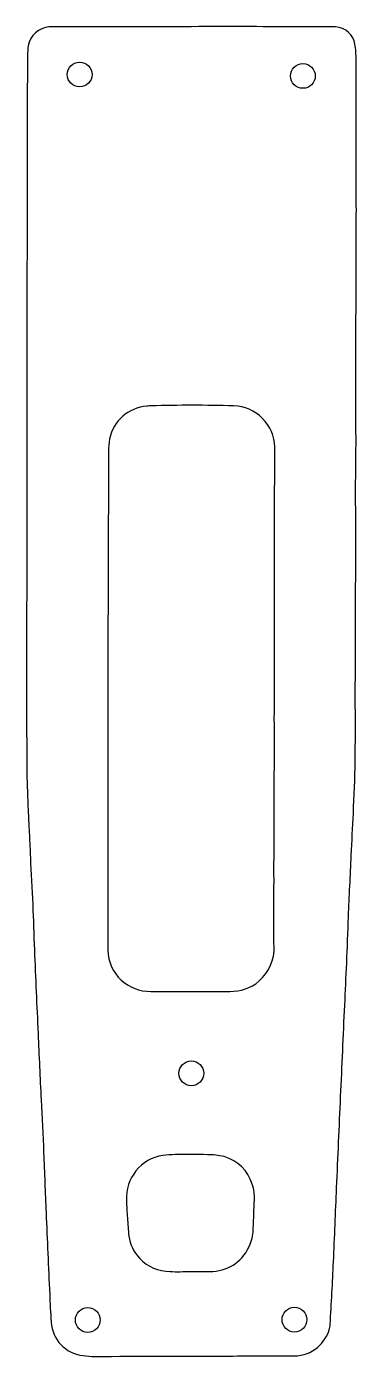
# Model space of a CAD drawing. Header units: millimetres. Extents: x 81 to 121, y 71 to 232.
import ezdxf

# ---------------------------------------------------------------- set-up
doc = ezdxf.new("R2010")
doc.units = ezdxf.units.MM

msp = doc.modelspace()

# ---------------------------------------------------------------- linework, layer by layer
at = {"color": 7, "linetype": 'Continuous', "lineweight": 25}
for p, q in [((121.06, 152.8), (121.1, 152.8)), ((91.12, 150.62), (91.14, 150.62)), ((101.11, 81.31), (101.11, 81.33))]:
    msp.add_line(p, q, dxfattribs=at)
for centre in [(87.72, 226.37), (114.72, 226.2), (101.22, 105.34), (88.7, 75.45), (113.7, 75.49)]:
    msp.add_circle(centre, 1.5, dxfattribs=at)
for points, knots in [([(121.02, 230.05), (120.84, 231.15), (119.88, 232.07), (118.67, 232.13), (118.39, 232.15), (118.11, 232.16), (117.83, 232.16), (115.18, 232.16), (112.53, 232.17), (109.88, 232.17), (107.87, 232.17), (105.87, 232.18), (103.87, 232.18), (101.53, 232.17), (99.19, 232.16), (96.84, 232.16), (92.78, 232.16), (88.72, 232.16), (84.66, 232.16), (84.43, 232.16), (84.21, 232.16), (83.98, 232.13), (82.88, 232.02), (81.65, 231.13), (81.49, 229.84)], [20, 20, 20, 20, 21, 21, 21, 22, 22, 22, 23, 23, 23, 24, 24, 24, 25, 25, 25, 26, 26, 26, 27, 27, 27, 28, 28, 28, 28]), ([(81.49, 229.84), (81.45, 229.45), (81.4, 229.06), (81.39, 228.67), (81.38, 227.06), (81.39, 225.45), (81.38, 223.85)], [28, 28, 28, 28, 29, 29, 29, 30, 30, 30, 30]), ([(121.16, 215.86), (121.16, 218.51), (121.18, 221.15), (121.18, 223.8), (121.18, 224.37), (121.15, 224.93), (121.15, 225.49)], [16, 16, 16, 16, 17, 17, 17, 18, 18, 18, 18]), ([(121.17, 202.17), (121.16, 204.17), (121.15, 206.17), (121.15, 208.17), (121.15, 208.25), (121.16, 208.33), (121.16, 208.42)], [12, 12, 12, 12, 13, 13, 13, 14, 14, 14, 14]), ([(81.36, 206.68), (81.36, 204.99), (81.33, 203.3), (81.33, 201.61), (81.33, 197.07), (81.34, 192.53), (81.34, 188)], [32, 32, 32, 32, 33, 33, 33, 34, 34, 34, 34]), ([(121.13, 195.91), (121.13, 196.03), (121.14, 196.14), (121.14, 196.25), (121.15, 198.14), (121.17, 200.03), (121.18, 201.91)], [9, 9, 9, 9, 10, 10, 10, 11, 11, 11, 11]), ([(109.82, 184.7), (108.87, 185.67), (107.71, 186.17), (106.34, 186.22), (103.01, 186.32), (99.69, 186.31), (96.36, 186.22), (96.19, 186.21), (96.02, 186.2), (95.85, 186.19), (93.59, 185.97), (91.83, 184.44), (91.34, 182.23), (91.23, 181.71), (91.21, 181.17), (91.2, 180.64), (91.19, 178.75), (91.2, 176.86), (91.19, 174.97)], [25, 25, 25, 25, 26, 26, 26, 27, 27, 27, 28, 28, 28, 29, 29, 29, 30, 30, 30, 31, 31, 31, 31]), ([(111.28, 143.76), (111.28, 145.79), (111.26, 147.82), (111.27, 149.85), (111.27, 154.22), (111.28, 158.59), (111.28, 162.95), (111.29, 167.97), (111.3, 172.99), (111.31, 178), (111.31, 179.08), (111.32, 180.15), (111.31, 181.22)], [20, 20, 20, 20, 21, 21, 21, 22, 22, 22, 23, 23, 23, 24, 24, 24, 24]), ([(81.32, 177.17), (81.32, 173.68), (81.32, 170.18), (81.32, 166.69), (81.32, 164.69), (81.3, 162.69), (81.3, 160.68)], [35, 35, 35, 35, 36, 36, 36, 37, 37, 37, 37]), ([(91.16, 168.8), (91.15, 166.72), (91.16, 164.63), (91.15, 162.54), (91.15, 160.77), (91.13, 158.99), (91.12, 157.22)], [32, 32, 32, 32, 33, 33, 33, 34, 34, 34, 34]), ([(120.83, 136.83), (120.92, 138.94), (121.03, 141.05), (121.05, 143.16), (121.09, 146.38), (121.06, 149.59), (121.06, 152.8)], [66, 66, 66, 66, 67, 67, 67, 68, 68, 68, 68]), ([(91.14, 150.62), (91.14, 149.75), (91.14, 148.88), (91.14, 148), (91.14, 145.13), (91.13, 142.25), (91.13, 139.38)], [1, 1, 1, 1, 2, 2, 2, 3, 3, 3, 3]), ([(81.3, 149.02), (81.3, 146.76), (81.31, 144.51), (81.32, 142.26), (81.33, 141.24), (81.36, 140.23), (81.4, 139.21)], [38, 38, 38, 38, 39, 39, 39, 40, 40, 40, 40]), ([(111.25, 132.61), (111.25, 134.44), (111.23, 136.27), (111.24, 138.1), (111.24, 139.99), (111.28, 141.87), (111.28, 143.76)], [18, 18, 18, 18, 19, 19, 19, 20, 20, 20, 20]), ([(91.13, 139.38), (91.13, 137.29), (91.14, 135.21), (91.14, 133.12), (91.14, 131.12), (91.12, 129.12), (91.12, 127.12)], [3, 3, 3, 3, 4, 4, 4, 5, 5, 5, 5]), ([(81.53, 136.17), (81.55, 135.84), (81.56, 135.5), (81.58, 135.16), (81.62, 134.29), (81.67, 133.42), (81.71, 132.54), (81.73, 132.21), (81.73, 131.87), (81.75, 131.53)], [41, 41, 41, 41, 42, 42, 42, 43, 43, 43, 44, 44, 44, 44]), ([(82.03, 125.79), (82.11, 123.96), (82.17, 122.13), (82.24, 120.3), (82.38, 116.92), (82.53, 113.54), (82.68, 110.16), (82.8, 107.49), (82.92, 104.81), (83.05, 102.14)], [45, 45, 45, 45, 46, 46, 46, 47, 47, 47, 48, 48, 48, 48]), ([(109.4, 116.51), (110.66, 117.65), (111.31, 119.06), (111.24, 120.78), (111.22, 121.09), (111.21, 121.4), (111.21, 121.7), (111.21, 122.77), (111.22, 123.85), (111.22, 124.92)], [11, 11, 11, 11, 12, 12, 12, 13, 13, 13, 14, 14, 14, 14]), ([(119.79, 113.6), (119.86, 115.29), (119.95, 116.98), (120.02, 118.67), (120.1, 120.55), (120.16, 122.44), (120.24, 124.33)], [62, 62, 62, 62, 63, 63, 63, 64, 64, 64, 64]), ([(83.36, 95.72), (83.47, 93.3), (83.54, 90.88), (83.65, 88.46), (83.79, 85.16), (83.94, 81.87), (84.09, 78.58)], [49, 49, 49, 49, 50, 50, 50, 51, 51, 51, 51]), ([(97.77, 95.37), (95.12, 95.05), (93.24, 92.58), (93.37, 89.92), (93.41, 89.22), (93.44, 88.52), (93.49, 87.81)], [10, 10, 10, 10, 11, 11, 11, 12, 12, 12, 12]), ([(103.17, 95.48), (101.87, 95.52), (100.58, 95.51), (99.28, 95.49), (98.77, 95.49), (98.27, 95.43), (97.77, 95.37)], [8, 8, 8, 8, 9, 9, 9, 10, 10, 10, 10]), ([(93.49, 87.81), (93.54, 87.08), (93.58, 86.35), (93.67, 85.62), (93.79, 84.59), (94.26, 83.69), (94.97, 82.93)], [12, 12, 12, 12, 13, 13, 13, 14, 14, 14, 14]), ([(113.66, 71.1), (115.94, 71.07), (117.48, 72.81), (117.91, 74.26), (117.97, 74.47), (118.02, 74.69), (118.03, 74.92), (118.17, 77.45), (118.31, 79.98), (118.42, 82.51)], [56, 56, 56, 56, 57, 57, 57, 58, 58, 58, 59, 59, 59, 59]), ([(89.55, 71.04), (94.96, 71.05), (100.38, 71.06), (105.79, 71.08), (108.42, 71.09), (111.04, 71.14), (113.66, 71.1)], [54, 54, 54, 54, 55, 55, 55, 56, 56, 56, 56])]:
    msp.add_open_spline(points, degree=3, knots=knots, dxfattribs=at)
for points in [[(121.17, 228.2), (121.16, 228.82), (121.12, 229.44), (121.02, 230.05)], [(121.15, 225.49), (121.15, 226.4), (121.19, 227.3), (121.17, 228.2)], [(81.38, 223.85), (81.38, 221.56), (81.35, 219.28), (81.35, 217)], [(81.35, 217), (81.34, 213.56), (81.36, 210.12), (81.36, 206.68)], [(121.19, 209.86), (121.18, 211.86), (121.16, 213.86), (121.16, 215.86)], [(121.16, 208.42), (121.17, 208.9), (121.19, 209.38), (121.19, 209.86)], [(121.18, 201.91), (121.18, 202), (121.17, 202.08), (121.17, 202.17)], [(121.14, 190), (121.14, 191.97), (121.13, 193.94), (121.13, 195.91)], [(121.11, 187.89), (121.11, 188.59), (121.14, 189.29), (121.14, 190)], [(81.34, 188), (81.34, 184.39), (81.33, 180.78), (81.32, 177.17)], [(121.15, 181.55), (121.15, 183.66), (121.12, 185.77), (121.11, 187.89)], [(111.31, 181.22), (111.3, 182.58), (110.77, 183.74), (109.82, 184.7)], [(121.1, 176.31), (121.12, 178.05), (121.14, 179.8), (121.15, 181.55)], [(121.1, 176.14), (121.1, 176.19), (121.1, 176.25), (121.1, 176.31)], [(121.12, 169.63), (121.12, 171.8), (121.11, 173.97), (121.1, 176.14)], [(91.19, 174.97), (91.19, 172.91), (91.17, 170.86), (91.16, 168.8)], [(121.1, 162.61), (121.11, 164.95), (121.12, 167.29), (121.12, 169.63)], [(121.1, 152.8), (121.1, 156.07), (121.1, 159.34), (121.1, 162.61)], [(81.3, 160.68), (81.3, 156.8), (81.3, 152.91), (81.3, 149.02)], [(91.12, 157.22), (91.12, 155.02), (91.12, 152.82), (91.12, 150.62)], [(81.4, 139.21), (81.43, 138.2), (81.49, 137.19), (81.53, 136.17)], [(120.57, 131.76), (120.65, 133.45), (120.75, 135.14), (120.83, 136.83)], [(111.22, 130.41), (111.22, 131.14), (111.25, 131.87), (111.25, 132.61)], [(81.75, 131.53), (81.84, 129.62), (81.95, 127.7), (82.03, 125.79)], [(120.24, 124.33), (120.34, 126.8), (120.46, 129.28), (120.57, 131.76)], [(111.23, 128.97), (111.23, 129.45), (111.21, 129.93), (111.22, 130.41)], [(111.22, 126.6), (111.22, 127.39), (111.23, 128.18), (111.23, 128.97)], [(91.12, 127.12), (91.12, 126.47), (91.13, 125.82), (91.13, 125.18)], [(111.22, 124.92), (111.22, 125.48), (111.22, 126.04), (111.22, 126.6)], [(91.13, 125.18), (91.13, 123.54), (91.11, 121.91), (91.13, 120.27)], [(91.13, 120.27), (91.17, 117.33), (93.61, 115.21), (96.33, 115.26)], [(105.89, 115.27), (107.2, 115.28), (108.4, 115.62), (109.4, 116.51)], [(96.33, 115.26), (98.08, 115.29), (99.83, 115.26), (101.57, 115.26)], [(101.57, 115.26), (103.01, 115.26), (104.45, 115.27), (105.89, 115.27)], [(119.29, 102.53), (119.46, 106.22), (119.62, 109.91), (119.79, 113.6)], [(83.05, 102.14), (83.15, 100), (83.27, 97.86), (83.36, 95.72)], [(118.8, 91.47), (118.96, 95.16), (119.13, 98.85), (119.29, 102.53)], [(105.18, 95.24), (104.54, 95.43), (103.84, 95.46), (103.17, 95.48)], [(108.6, 91.9), (108.04, 93.61), (106.88, 94.73), (105.18, 95.24)], [(108.85, 89.99), (108.88, 90.64), (108.81, 91.28), (108.6, 91.9)], [(118.42, 82.51), (118.56, 85.5), (118.67, 88.48), (118.8, 91.47)], [(108.72, 86.61), (108.77, 87.74), (108.81, 88.86), (108.85, 89.99)], [(108.35, 84.63), (108.62, 85.26), (108.69, 85.93), (108.72, 86.61)], [(103.82, 81.34), (105.98, 81.51), (107.5, 82.63), (108.35, 84.63)], [(94.97, 82.93), (95.96, 81.85), (97.22, 81.36), (98.66, 81.31)], [(98.66, 81.31), (99.48, 81.29), (100.29, 81.31), (101.11, 81.31)], [(101.11, 81.33), (102.01, 81.33), (102.92, 81.27), (103.82, 81.34)], [(84.09, 78.58), (84.14, 77.45), (84.18, 76.32), (84.27, 75.2)], [(84.27, 75.2), (84.44, 73.01), (85.94, 71.44), (88.12, 71.13)], [(88.12, 71.13), (88.59, 71.06), (89.07, 71.04), (89.55, 71.04)]]:
    msp.add_open_spline(points, degree=3, dxfattribs=at)

doc.saveas('drawing.dxf')
